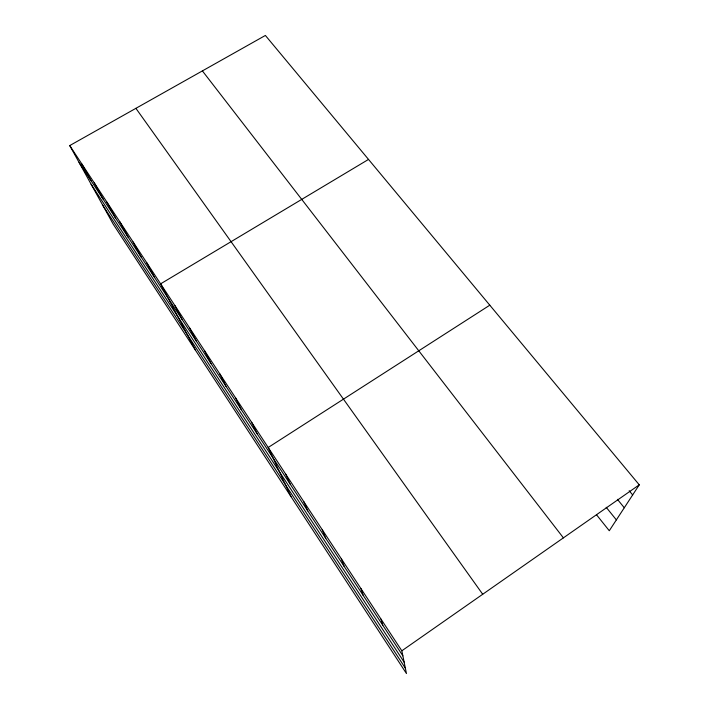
<?xml version="1.0" encoding="UTF-8"?>
<svg xmlns="http://www.w3.org/2000/svg" width="709" height="709" viewBox="0 0 709 709"><rect width="100%" height="100%" fill="white"/><g stroke="black" fill="none" stroke-linecap="round" stroke-linejoin="round"><path stroke-width="1.06" d="M69.739 145.575L401.835 650.8L406.461 673.55L113.183 224.141L69.739 145.575L265.379 35.45L639.261 484.832L609.279 530.74L596.517 514.761M401.835 650.8L639.261 484.832M489.795 305.189L268.197 447.485L290.982 496.592M368.52 159.419L160.624 283.839L195.569 350.388M629.167 490.708L632.658 494.944M617.415 499.331L624.283 507.759M606.195 507.281L616.36 519.892M202.393 70.9L563.398 537.865M135.898 108.335L482.714 594.257M79.089 162.485L402.863 655.834M91.115 184.243L404.157 662.197M102.681 205.149L405.371 668.197M81.845 164.001L90.991 180.618M94.235 182.842L103.151 199.149M106.908 202.118L115.576 218.088M119.865 221.837L128.294 237.453M133.132 242.017L141.295 257.27M146.719 262.684L154.597 277.538M174.875 305.517L182.142 319.511M189.471 327.718L196.411 341.251M204.431 350.485L211.016 363.513M219.763 373.811L225.994 386.325M235.494 397.749L241.335 409.705M251.633 422.298L257.057 433.669M285.718 474.144L290.238 484.22M303.727 501.547L307.741 510.897M322.24 529.712L325.732 538.308M341.286 558.692L344.211 566.473M360.89 588.505L363.212 595.418M381.061 619.187L382.754 625.196"/></g></svg>
